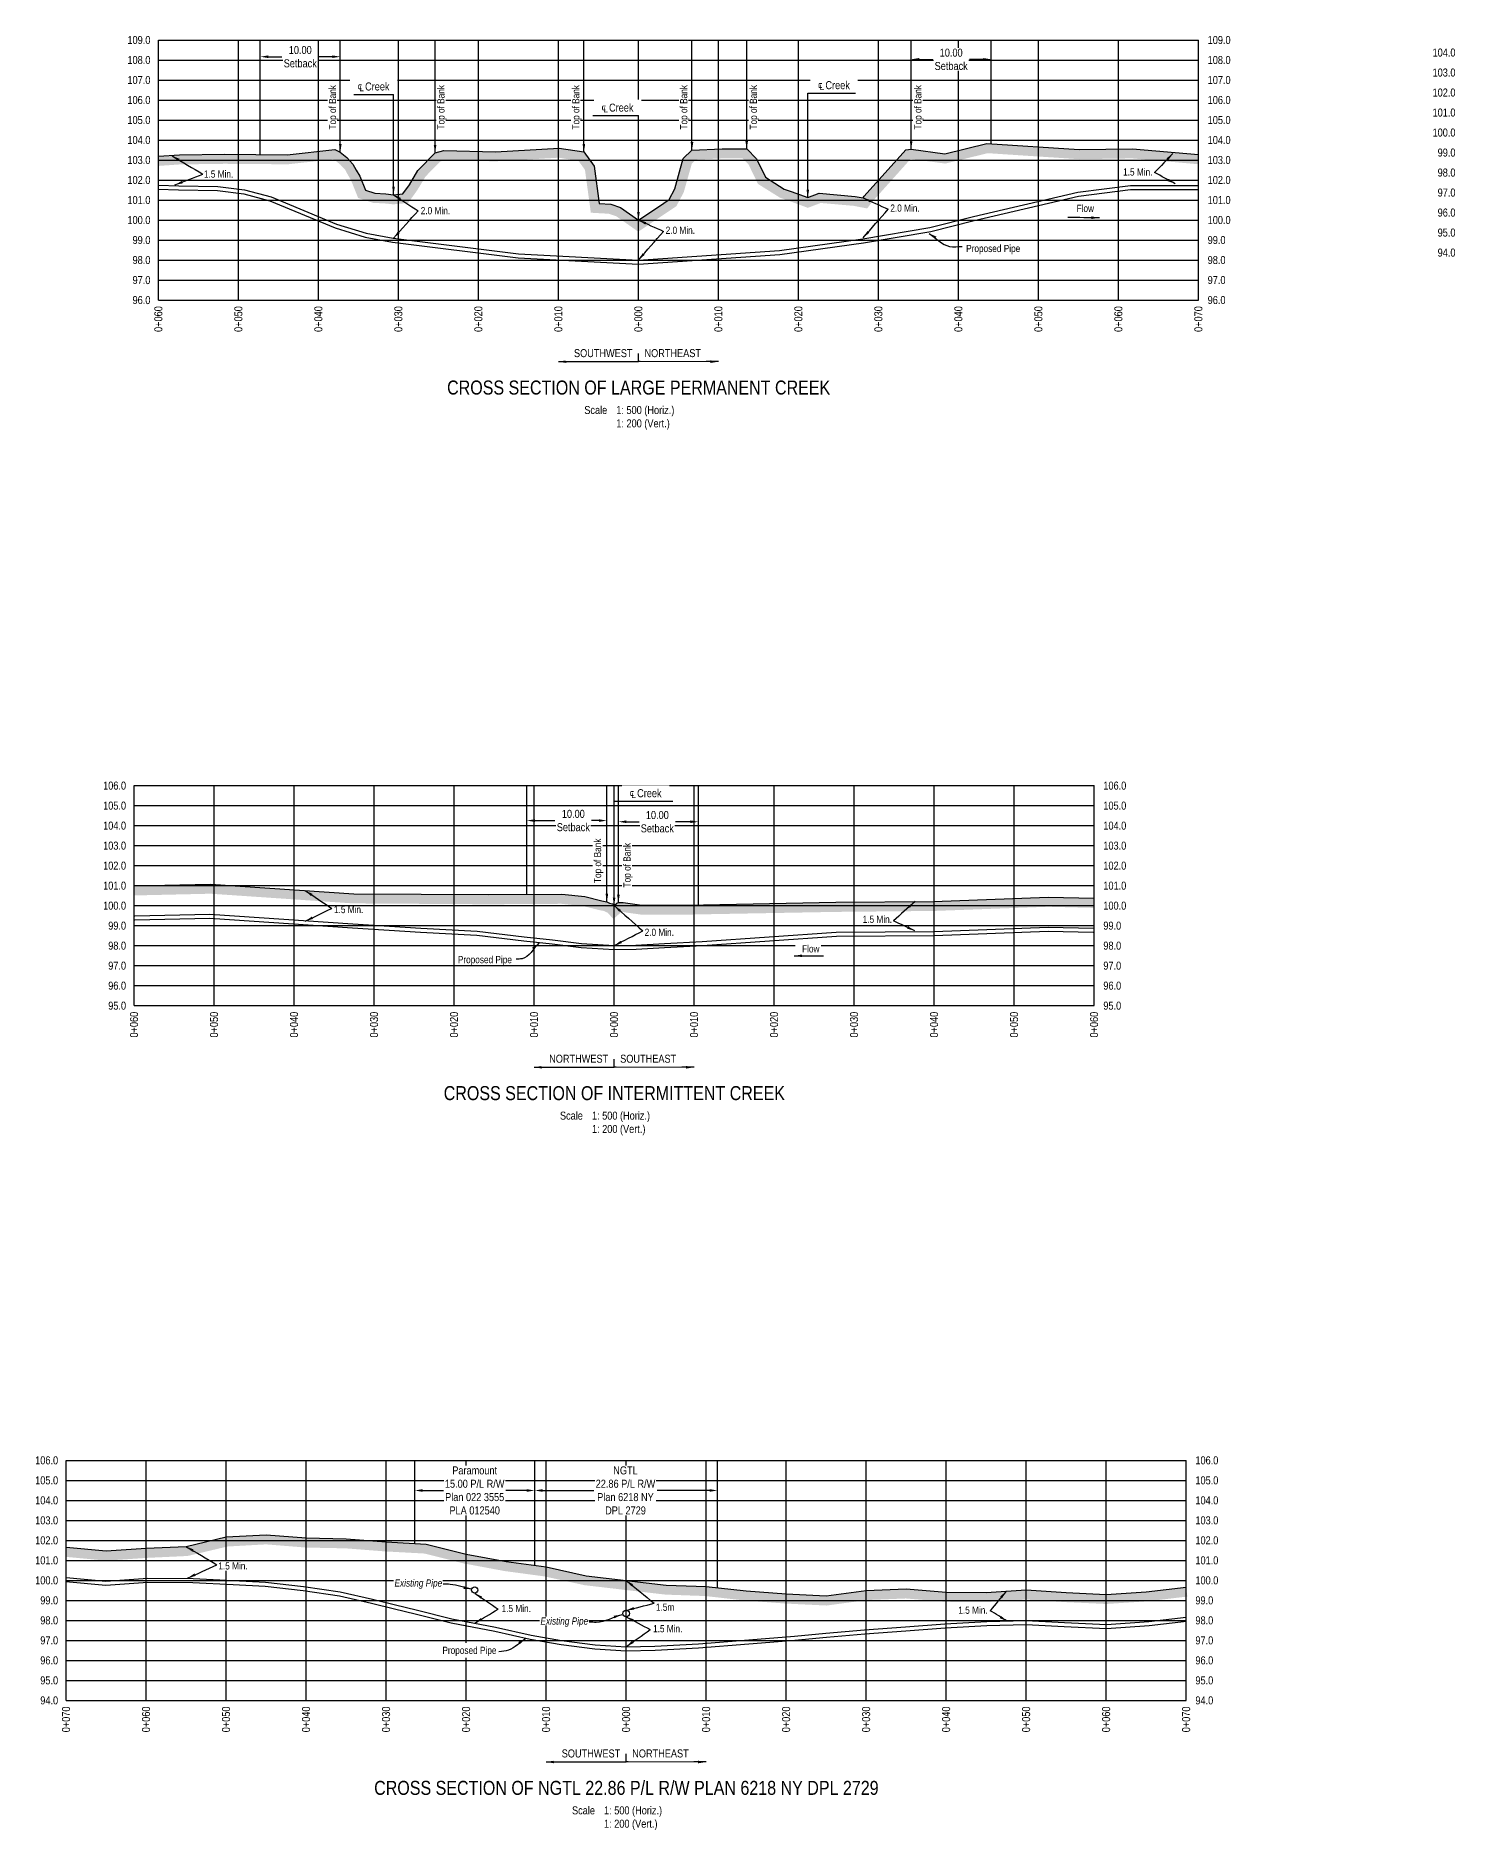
# Model space of a CAD drawing. Extents: x 507565 to 531726, y 6009554 to 6022365.
# Drawn here: x 516901 to 518675, y 6011298 to 6013540 of the extents above; entities that cross this region are included whole.
import ezdxf
from ezdxf.enums import TextEntityAlignment as Align

# ---------------------------------------------------------------- set-up
doc = ezdxf.new("R2010")
doc.units = 0
doc.header["$LTSCALE"] = 5
doc.header["$PDMODE"] = 34
doc.header["$PDSIZE"] = 0.03
doc.linetypes.add('foc-TOPO', pattern=[1, 0.2, -0.8])
doc.linetypes.add('UG_PIPE', pattern=[1.875, 1.25, -0.625])
doc.layers.get('Defpoints').update_dxf_attribs({"color": 9})
for name, color, linetype in [('AS-PIPE-UG', 44, 'UG_PIPE'), ('AS-PIPE-UG-T', 44, 'Continuous'), ('CG-NOTES', 7, 'Continuous'), ('DETAIL-T', 7, 'Continuous'), ('L-BD', 7, 'Continuous'), ('L-DETAIL-T', 3, 'Continuous'), ('P-CROSSINGS-GRID', 8, 'Continuous'), ('P-CROSSINGS-GROUND', 48, 'foc-TOPO'), ('P-CROSSINGS-LINE', 3, 'Continuous'), ('P-PROPOSED', 10, 'Continuous'), ('S-T7', 7, 'Continuous')]:
    doc.layers.add(name, color=color, linetype=linetype)
doc.styles.add('140', font='ARIALN.TTF', dxfattribs={"height": 15})
doc.styles.add('80', font='ARIALN.TTF', dxfattribs={"height": 10})
doc.styles.add('80CG', font='ARIALN.TTF', dxfattribs={"height": 10})
doc.styles.add('80L', font='ARIALN.TTF', dxfattribs={"height": 10})
doc.dimstyles.new('Compass 5 000', dxfattribs={"dimscale": 5, "dimtxt": 9, "dimasz": 2, "dimexe": 0.2, "dimexo": 0.0625, "dimgap": 0.5, "dimtad": 0, "dimtih": 1, "dimtoh": 1, "dimzin": 0, "dimdsep": 46, "dimtxsty": '80CG', "dimcen": 0.1, "dimse1": 1, "dimse2": 1, "dimclrd": 256, "dimclrt": 256, "dimaunit": 1, "dimadec": 4, "dimazin": 0, "dimtfac": 0.06, "dimtofl": 0, "dimtmove": 0, "dimatfit": 1, "dimfxl": 0.2, "dimtolj": 1, "dimtzin": 0, "dimlwd": -1, "dimarcsym": 0})

# ---------------------------------------------------------------- blocks, each defined once
blk = doc.blocks.new('*D367')
at = {"transparency": 16777216}
for p, q in [((518005.3, 6013511.1), (518022.3, 6013511.1)), ((518085.3, 6013511.1), (518068.2, 6013511.1))]:
    blk.add_line(p, q, dxfattribs=at)
for points in [[(518005.3, 6013512.8), (518005.3, 6013509.4), (517995.3, 6013511.1)], [(518085.3, 6013512.8), (518085.3, 6013509.4), (518095.3, 6013511.1)]]:
    blk.add_solid(points, dxfattribs=at)
at = {"layer": 'Defpoints', "color": 0, "transparency": 16777216}
for p in [(517995.3, 6013523.2), (518095.3, 6013523.2), (517995.3, 6013511.1)]:
    blk.add_point(p, dxfattribs=at)
at = {"transparency": 16777216, "insert": (518045.3, 6013511.1), "char_height": 10, "attachment_point": 5, "style": '80CG', "bg_fill": 3, "box_fill_scale": 1.1, "bg_fill_color": 256, "bg_fill_true_color": 13158600, "bg_fill_transparency": 0}
blk.add_mtext('\\A1;10.00\\PSetback', dxfattribs=at)
blk = doc.blocks.new('*D368')
at = {"transparency": 16777216}
for p, q in [((517191.7, 6013514.4), (517208.8, 6013514.4)), ((517271.7, 6013514.4), (517254.7, 6013514.4))]:
    blk.add_line(p, q, dxfattribs=at)
for points in [[(517191.7, 6013516.1), (517191.7, 6013512.8), (517181.7, 6013514.4)], [(517271.7, 6013516.1), (517271.7, 6013512.8), (517281.7, 6013514.4)]]:
    blk.add_solid(points, dxfattribs=at)
at = {"layer": 'Defpoints', "color": 0, "transparency": 16777216}
for p in [(517181.7, 6013534.4), (517281.7, 6013534.4), (517181.7, 6013514.4)]:
    blk.add_point(p, dxfattribs=at)
at = {"transparency": 16777216, "insert": (517231.7, 6013514.4), "char_height": 10, "attachment_point": 5, "style": '80CG', "bg_fill": 3, "box_fill_scale": 1.1, "bg_fill_color": 256, "bg_fill_true_color": 13158600, "bg_fill_transparency": 0}
blk.add_mtext('\\A1;10.00\\PSetback', dxfattribs=at)
blk = doc.blocks.new('*D363')
at = {"transparency": 16777216}
for p, q in [((517534.7, 6011722.6), (517598.7, 6011722.6)), ((517743.3, 6011722.6), (517677.7, 6011722.6))]:
    blk.add_line(p, q, dxfattribs=at)
for points in [[(517534.7, 6011724.2), (517534.7, 6011720.9), (517524.7, 6011722.6)], [(517743.3, 6011724.2), (517743.3, 6011720.9), (517753.3, 6011722.6)]]:
    blk.add_solid(points, dxfattribs=at)
at = {"layer": 'Defpoints', "color": 0, "transparency": 16777216}
for p in [(517753.3, 6011722.6), (517524.7, 6011702.6), (517753.3, 6011702.6)]:
    blk.add_point(p, dxfattribs=at)
at = {"transparency": 16777216, "insert": (517638.2, 6011722.6), "char_height": 10, "attachment_point": 5, "style": '80CG', "bg_fill": 3, "box_fill_scale": 1.1, "bg_fill_color": 256, "bg_fill_true_color": 13158600, "bg_fill_transparency": 0}
blk.add_mtext('\\A1;NGTL\\P22.86 P/L R/W\\PPlan 6218 NY\\PDPL 2729', dxfattribs=at)
blk = doc.blocks.new('*D364')
at = {"transparency": 16777216}
for p, q in [((517384.7, 6011722.6), (517410.6, 6011722.6)), ((517514.7, 6011722.6), (517488.8, 6011722.6))]:
    blk.add_line(p, q, dxfattribs=at)
for points in [[(517384.7, 6011724.2), (517384.7, 6011720.9), (517374.7, 6011722.6)], [(517514.7, 6011724.2), (517514.7, 6011720.9), (517524.7, 6011722.6)]]:
    blk.add_solid(points, dxfattribs=at)
at = {"layer": 'Defpoints', "color": 0, "transparency": 16777216}
for p in [(517374.7, 6011724.3), (517524.7, 6011724.3), (517524.7, 6011722.6)]:
    blk.add_point(p, dxfattribs=at)
at = {"transparency": 16777216, "insert": (517449.7, 6011722.6), "char_height": 10, "attachment_point": 5, "style": '80CG', "bg_fill": 3, "box_fill_scale": 1.1, "bg_fill_color": 256, "bg_fill_true_color": 13158600, "bg_fill_transparency": 0}
blk.add_mtext('\\A1;Paramount\\P15.00 P/L R/W\\PPlan 022 3555\\PPLA 012540', dxfattribs=at)
blk = doc.blocks.new('*D356')
at = {"transparency": 16777216}
for p, q in [((517639.3, 6012558.3), (517655.1, 6012558.3)), ((517719.3, 6012558.3), (517700.9, 6012558.3))]:
    blk.add_line(p, q, dxfattribs=at)
for points in [[(517639.3, 6012560), (517639.3, 6012556.7), (517629.3, 6012558.3)], [(517719.3, 6012560), (517719.3, 6012556.7), (517729.3, 6012558.3)]]:
    blk.add_solid(points, dxfattribs=at)
at = {"layer": 'Defpoints', "color": 0, "transparency": 16777216}
for p in [(517629.3, 6012601), (517729.3, 6012601), (517629.3, 6012558.3)]:
    blk.add_point(p, dxfattribs=at)
at = {"transparency": 16777216, "insert": (517678, 6012558.3), "char_height": 10, "attachment_point": 5, "style": '80CG', "bg_fill": 3, "box_fill_scale": 1.1, "bg_fill_color": 256, "bg_fill_true_color": 13158600, "bg_fill_transparency": 0}
blk.add_mtext('\\A1;10.00\\PSetback', dxfattribs=at)
blk = doc.blocks.new('*D357')
at = {"transparency": 16777216}
for p, q in [((517524.9, 6012559.8), (517550.1, 6012559.8)), ((517604.9, 6012559.8), (517595.9, 6012559.8))]:
    blk.add_line(p, q, dxfattribs=at)
for points in [[(517524.9, 6012561.4), (517524.9, 6012558.1), (517514.9, 6012559.8)], [(517604.9, 6012561.4), (517604.9, 6012558.1), (517614.9, 6012559.8)]]:
    blk.add_solid(points, dxfattribs=at)
at = {"layer": 'Defpoints', "color": 0, "transparency": 16777216}
for p in [(517514.9, 6012597.6), (517614.9, 6012597.6), (517514.9, 6012559.8)]:
    blk.add_point(p, dxfattribs=at)
at = {"transparency": 16777216, "insert": (517573, 6012559.8), "char_height": 10, "attachment_point": 5, "style": '80CG', "bg_fill": 3, "box_fill_scale": 1.1, "bg_fill_color": 256, "bg_fill_true_color": 13158600, "bg_fill_transparency": 0}
blk.add_mtext('\\A1;10.00\\PSetback', dxfattribs=at)

msp = doc.modelspace()

# ---------------------------------------------------------------- hatches: boundary and pattern name
at = {"layer": 'P-CROSSINGS-GROUND'}
h = msp.add_hatch(dxfattribs=at)
h.set_pattern_fill('EARTH', color=256, scale=2.5, angle=45)
h.set_pattern_definition([(45, (1707.952, -6846.104), (2e-15, 22.450640303), [15.875, -15.875]), (45, (1703.742, -6841.895), (2e-15, 22.450640303), [15.875, -15.875]), (45, (1699.533, -6837.685), (2e-15, 22.450640303), [15.875, -15.875]), (135, (1699.533, -6834.879), (-22.450640303, 2e-15), [15.875, -15.875]), (135, (1703.742, -6830.67), (-22.450640303, 2e-15), [15.875, -15.875]), (135, (1707.952, -6826.46), (-22.450640303, 2e-15), [15.875, -15.875])])
h.paths.add_polyline_path([(517586.206, 6013395.405), (517555.185, 6013400.255), (517475.563, 6013395.705), (517411.128, 6013397.23), (517400.217, 6013394.13), (517378.719, 6013372.08), (517368.102, 6013354.505), (517359.905, 6013343.03), (517348.239, 6013341.98), (517338.752, 6013342.98), (517324.924, 6013343.705), (517313.112, 6013347.53), (517306.095, 6013365.055), (517301.763, 6013372.53), (517297.586, 6013380.28), (517289.996, 6013388.305), (517281.74, 6013395.205), (517274.831, 6013398.48), (517215.476, 6013391.98), (517137.105, 6013392.58), (517080.658, 6013391.805), (517054.374, 6013389.976), (517054.374, 6013377.947), (517081.157, 6013379.81), (517137.142, 6013380.579), (517216.085, 6013379.975), (517272.761, 6013386.181), (517275.219, 6013385.016), (517281.761, 6013379.548), (517287.776, 6013373.188), (517291.288, 6013366.673), (517295.277, 6013359.789), (517304.063, 6013337.847), (517322.724, 6013331.804), (517337.808, 6013331.013), (517348.147, 6013329.923), (517366.467, 6013331.572), (517378.135, 6013347.905), (517388.276, 6013364.692), (517406.575, 6013383.461), (517412.66, 6013385.19), (517475.764, 6013383.697), (517554.594, 6013388.201), (517579.417, 6013384.32), (517587.544, 6013373.098), (517594.911, 6013319.47), (517617.406, 6013318.168), (517626.558, 6013315.082), (517654.241, 6013295.765), (517692.646, 6013321.533), (517701.861, 6013327.688), (517710.991, 6013344.967), (517721.119, 6013380.729), (517726.407, 6013385.89), (517759.499, 6013387.329), (517784.662, 6013387.267), (517792.102, 6013379.655), (517803.825, 6013355.391), (517831.408, 6013338.147), (517841.2, 6013334.8), (517866.177, 6013325.53), (517882.181, 6013331.659), (517923.604, 6013328.031), (517940.349, 6013324.739), (517946, 6013332.394), (517994.658, 6013386.679), (518037.866, 6013380.885), (518090.998, 6013393.86), (518205.059, 6013386.374), (518271.65, 6013387.347), (518354.374, 6013380.029), (518354.374, 6013392.075), (518272.093, 6013399.355), (518205.365, 6013398.38), (518089.943, 6013405.955), (518037.218, 6013393.08), (517995.264, 6013398.705), (517988.673, 6013397.98), (517936.684, 6013339.98), (517935.208, 6013337.98), (517925.29, 6013339.93), (517880.473, 6013343.855), (517866.11, 6013338.355), (517845.229, 6013346.105), (517836.597, 6013349.055), (517813.124, 6013363.73), (517802.844, 6013385.005), (517801.918, 6013386.78), (517789.725, 6013399.255), (517759.253, 6013399.33), (517721.307, 6013397.68), (517710.445, 6013387.08), (517699.79, 6013349.455), (517692.67, 6013335.98), (517685.971, 6013331.505), (517654.374, 6013310.305), (517632.018, 6013325.905), (517619.711, 6013330.055), (517605.456, 6013330.88), (517599.024, 6013377.705)])
h = msp.add_hatch(dxfattribs=at)
h.set_pattern_fill('EARTH', color=256, scale=2.499295, angle=45)
h.set_pattern_definition([(45, (-4300.131, -762.022), (2e-15, 22.444312814), [15.87052579, -15.87052579]), (45, (-4304.34, -757.813), (2e-15, 22.444312814), [15.87052579, -15.87052579]), (45, (-4308.548, -753.605), (2e-15, 22.444312814), [15.87052579, -15.87052579]), (135, (-4308.548, -750.8), (-22.444312814, 2e-15), [15.87052579, -15.87052579]), (135, (-4304.34, -746.591), (-22.444312814, 2e-15), [15.87052579, -15.87052579]), (135, (-4300.131, -742.383), (-22.444312814, 2e-15), [15.87052579, -15.87052579])])
h.paths.add_polyline_path([(517023.97, 6012478.199), (517023.97, 6012466.196), (517119.432, 6012468.385), (517298.18, 6012456.247), (517466.828, 6012455.194), (517557.948, 6012455.765), (517585.182, 6012452.993), (517606.031, 6012447.78), (517611.075, 6012446.871), (517613.948, 6012445.414), (517615.528, 6012444.952), (517623.136, 6012436.796), (517632.934, 6012445.395), (517634.817, 6012445.481), (517658.01, 6012442.218), (517715.166, 6012442.269), (517901.272, 6012445.67), (518023.397, 6012446.846), (518166.475, 6012452.113), (518223.97, 6012450.622), (518223.97, 6012462.626), (518166.41, 6012464.119), (518023.119, 6012458.844), (517901.105, 6012457.669), (517715.051, 6012454.269), (517658.845, 6012454.219), (517635.386, 6012457.519), (517629.335, 6012457.244), (517627.36, 6012456.469), (517623.97, 6012453.494), (517622.058, 6012455.544), (517618.385, 6012456.619), (517614.935, 6012458.369), (517608.553, 6012459.519), (517587.256, 6012464.844), (517558.52, 6012467.769), (517466.828, 6012467.194), (517298.625, 6012468.244), (517119.701, 6012480.394)])
h = msp.add_hatch(dxfattribs=at)
h.set_pattern_fill('EARTH', color=256, scale=2.499295, angle=45)
h.set_pattern_definition([(45, (-2329.923, -1793.693), (2e-15, 22.444312814), [15.87052579, -15.87052579]), (45, (-2334.131, -1789.485), (2e-15, 22.444312814), [15.87052579, -15.87052579]), (45, (-2338.34, -1785.276), (2e-15, 22.444312814), [15.87052579, -15.87052579]), (135, (-2338.34, -1782.471), (-22.444312814, 2e-15), [15.87052579, -15.87052579]), (135, (-2334.131, -1778.263), (-22.444312814, 2e-15), [15.87052579, -15.87052579]), (135, (-2329.923, -1774.054), (-22.444312814, 2e-15), [15.87052579, -15.87052579])])
h.paths.add_polyline_path([(517689.032, 6011604.424), (517639.032, 6011610.25), (517589.032, 6011616.062), (517539.032, 6011627.023), (517489.032, 6011633.73), (517439.032, 6011643.039), (517389.032, 6011655.666), (517339.032, 6011658.377), (517289.032, 6011662.24), (517239.032, 6011663.256), (517189.032, 6011667.264), (517139.032, 6011664.479), (517089.032, 6011652.638), (517039.032, 6011650.303), (516989.032, 6011646.971), (516939.032, 6011651.621), (516937.92, 6011639.673), (516988.874, 6011634.934), (517039.71, 6011638.322), (517090.709, 6011640.703), (517140.761, 6011652.557), (517188.885, 6011655.237), (517238.43, 6011651.266), (517288.447, 6011650.249), (517338.245, 6011646.402), (517387.221, 6011643.747), (517436.462, 6011631.311), (517487.134, 6011621.877), (517536.946, 6011615.195), (517587.049, 6011604.212), (517637.646, 6011598.33), (517688.118, 6011592.449), (517738.14, 6011590.632), (517787.911, 6011585.022), (517838.296, 6011581.25), (517889.554, 6011578.791), (517940.084, 6011585.638), (517988.775, 6011587.627), (518038.476, 6011583.463), (518089.366, 6011583.009), (518139.035, 6011586.226), (518188.373, 6011583.062), (518239.149, 6011580.736), (518290.126, 6011584.073), (518340.436, 6011590.002), (518339.032, 6011601.92), (518289.032, 6011596.027), (518239.032, 6011592.754), (518189.032, 6011595.044), (518139.032, 6011598.251), (518089.032, 6011595.012), (518039.032, 6011595.458), (517989.032, 6011599.647), (517939.032, 6011597.605), (517889.032, 6011590.829), (517839.032, 6011593.229), (517789.032, 6011596.972), (517739.032, 6011602.608)])

# ---------------------------------------------------------------- linework, layer by layer
for p, q in [((517181.74, 6013392.238), (517181.74, 6013535.305)), ((517281.74, 6013429.919), (517281.74, 6013535.305)), ((517400.217, 6013394.13), (517400.217, 6013535.305)), ((517586.206, 6013430.119), (517586.206, 6013535.305)), ((517721.307, 6013397.68), (517721.307, 6013535.305)), ((517789.725, 6013433.969), (517789.725, 6013535.305)), ((517995.264, 6013398.705), (517995.264, 6013535.305)), ((518095.264, 6013405.606), (518095.264, 6013535.305)), ((517514.935, 6012467.496), (517514.935, 6012603.494)), ((517614.935, 6012458.369), (517614.935, 6012603.494)), ((517729.335, 6012454.53), (517729.335, 6012603.494)), ((517374.732, 6011656.442), (517374.732, 6011760.25)), ((517524.732, 6011628.941), (517524.732, 6011760.25)), ((517753.332, 6011600.996), (517753.332, 6011760.25))]:
    msp.add_line(p, q)
at = {"color": 3}
msp.add_lwpolyline([(517023.97, 6012478.199), (517119.701, 6012480.394), (517298.625, 6012468.244), (517466.828, 6012467.194), (517558.52, 6012467.769), (517587.256, 6012464.844), (517608.553, 6012459.519), (517614.935, 6012458.369), (517618.385, 6012456.619), (517622.058, 6012455.544), (517623.97, 6012453.494), (517627.36, 6012456.469), (517629.335, 6012457.244), (517635.386, 6012457.519), (517658.845, 6012454.219), (517715.051, 6012454.269), (517901.105, 6012457.669), (518023.119, 6012458.844), (518166.41, 6012464.119), (518223.97, 6012462.626)], dxfattribs=at)
at = {"layer": 'AS-PIPE-UG', "linetype": 'Continuous'}
for centre in [(517449.732, 6011598.165, 7918.79), (517639.032, 6011568.751)]:
    msp.add_circle(centre, 3.999, dxfattribs=at)
at = {"layer": 'CG-NOTES'}
for p, q in [((517654.374, 6013133.31), (517654.374, 6013143.31)), ((517623.97, 6012251.5), (517623.97, 6012261.5)), ((517639.032, 6011383.256), (517639.032, 6011393.256))]:
    msp.add_line(p, q, dxfattribs=at)
at = {"layer": 'P-CROSSINGS-GRID', "color": 8}
for p, q in [((517054.374, 6013210.305), (517054.374, 6013535.305)), ((517054.374, 6013535.305), (518354.374, 6013535.305)), ((517154.374, 6013210.305), (517154.374, 6013535.305)), ((517254.374, 6013210.305), (517254.374, 6013535.305)), ((517354.374, 6013210.305), (517354.374, 6013535.305)), ((517454.374, 6013210.305), (517454.374, 6013535.305)), ((517554.374, 6013210.305), (517554.374, 6013535.305)), ((517754.374, 6013210.305), (517754.374, 6013535.305)), ((517854.374, 6013210.305), (517854.374, 6013535.305)), ((517954.374, 6013210.305), (517954.374, 6013535.305)), ((518054.374, 6013210.305), (518054.374, 6013535.305)), ((518154.374, 6013210.305), (518154.374, 6013535.305)), ((518254.374, 6013210.305), (518254.374, 6013535.305)), ((518354.374, 6013210.305), (518354.374, 6013535.305)), ((517054.374, 6013510.305), (518354.374, 6013510.305)), ((517054.374, 6013485.305), (518354.374, 6013485.305)), ((517054.374, 6013460.305), (518354.374, 6013460.305)), ((517054.374, 6013435.305), (518354.374, 6013435.305)), ((517054.374, 6013410.305), (518354.374, 6013410.305)), ((517054.374, 6013385.305), (518354.374, 6013385.305)), ((517054.374, 6013360.305), (518354.374, 6013360.305)), ((517054.374, 6013335.305), (518354.374, 6013335.305)), ((517054.374, 6013285.305), (518354.374, 6013285.305)), ((517054.374, 6013260.305), (518354.374, 6013260.305)), ((517054.374, 6013235.305), (518354.374, 6013235.305)), ((517054.374, 6013210.305), (518354.374, 6013210.305)), ((517023.97, 6012603.494), (518223.97, 6012603.494)), ((517023.97, 6012328.494), (517023.97, 6012603.494)), ((517123.97, 6012328.494), (517123.97, 6012603.494)), ((517223.97, 6012328.494), (517223.97, 6012603.494)), ((517323.97, 6012328.494), (517323.97, 6012603.494)), ((517423.97, 6012328.494), (517423.97, 6012603.494)), ((517523.97, 6012328.494), (517523.97, 6012603.494)), ((517723.97, 6012328.494), (517723.97, 6012603.494)), ((517823.97, 6012328.494), (517823.97, 6012603.494)), ((517923.97, 6012328.494), (517923.97, 6012603.494)), ((518023.97, 6012328.494), (518023.97, 6012603.494)), ((518123.97, 6012328.494), (518123.97, 6012603.494)), ((518223.97, 6012328.494), (518223.97, 6012603.494)), ((517023.97, 6012578.494), (518223.97, 6012578.494)), ((517023.97, 6012553.494), (518223.97, 6012553.494)), ((517023.97, 6012528.494), (518223.97, 6012528.494)), ((517023.97, 6012503.494), (518223.97, 6012503.494)), ((517023.97, 6012478.494), (518223.97, 6012478.494)), ((517023.97, 6012428.494), (518223.97, 6012428.494)), ((517023.97, 6012403.494), (518223.97, 6012403.494)), ((517023.97, 6012378.494), (518223.97, 6012378.494)), ((517023.97, 6012353.494), (518223.97, 6012353.494)), ((517023.97, 6012328.494), (518223.97, 6012328.494)), ((516939.032, 6011760.25), (518339.032, 6011760.25)), ((516939.032, 6011460.25), (516939.032, 6011760.25)), ((517039.032, 6011460.25), (517039.032, 6011760.25)), ((517139.032, 6011460.25), (517139.032, 6011760.25)), ((517239.032, 6011460.25), (517239.032, 6011760.25)), ((517339.032, 6011460.25), (517339.032, 6011760.25)), ((517439.032, 6011460.25), (517439.032, 6011760.25)), ((517539.032, 6011460.25), (517539.032, 6011760.25)), ((517639.032, 6011460.25), (517639.032, 6011760.25)), ((517739.032, 6011460.25), (517739.032, 6011760.25)), ((517839.032, 6011460.25), (517839.032, 6011760.25)), ((517939.032, 6011460.25), (517939.032, 6011760.25)), ((518039.032, 6011460.25), (518039.032, 6011760.25)), ((518139.032, 6011460.25), (518139.032, 6011760.25)), ((518239.032, 6011460.25), (518239.032, 6011760.25)), ((518339.032, 6011460.25), (518339.032, 6011760.25)), ((516939.032, 6011735.25), (518339.032, 6011735.25)), ((516939.032, 6011710.25), (518339.032, 6011710.25)), ((516939.032, 6011685.25), (518339.032, 6011685.25)), ((516939.032, 6011660.25), (518339.032, 6011660.25)), ((516939.032, 6011635.25), (518339.032, 6011635.25)), ((516939.032, 6011610.25), (518339.032, 6011610.25)), ((516939.032, 6011585.25), (518339.032, 6011585.25)), ((516939.032, 6011560.25), (518339.032, 6011560.25)), ((516939.032, 6011535.25), (518339.032, 6011535.25)), ((516939.032, 6011510.25), (518339.032, 6011510.25)), ((516939.032, 6011485.25), (518339.032, 6011485.25)), ((516939.032, 6011460.25), (518339.032, 6011460.25))]:
    msp.add_line(p, q, dxfattribs=at)
at = {"layer": 'P-CROSSINGS-GRID'}
for p, q in [((517654.374, 6013210.305), (517654.374, 6013535.305)), ((517054.374, 6013310.305), (518354.374, 6013310.305)), ((517623.97, 6012328.494), (517623.97, 6012603.494)), ((517023.97, 6012453.494), (518223.97, 6012453.494))]:
    msp.add_line(p, q, dxfattribs=at)
at = {"layer": 'P-CROSSINGS-LINE', "color": 3, "flags": 128}
msp.add_lwpolyline([(517054.374, 6013389.976), (517080.658, 6013391.805), (517137.105, 6013392.58), (517215.476, 6013391.98), (517274.831, 6013398.48), (517281.74, 6013395.205), (517289.996, 6013388.305), (517297.586, 6013380.28), (517301.763, 6013372.53), (517306.095, 6013365.055), (517313.112, 6013347.53), (517324.924, 6013343.705), (517338.752, 6013342.98), (517348.239, 6013341.98), (517359.905, 6013343.03), (517368.102, 6013354.505), (517378.719, 6013372.08), (517400.217, 6013394.13), (517411.128, 6013397.23), (517475.563, 6013395.705), (517555.185, 6013400.255), (517586.206, 6013395.405), (517599.024, 6013377.705), (517605.456, 6013330.88), (517619.711, 6013330.055), (517632.018, 6013325.905), (517654.374, 6013310.305), (517685.971, 6013331.505), (517692.67, 6013335.98), (517699.79, 6013349.455), (517710.445, 6013387.08), (517721.307, 6013397.68), (517759.253, 6013399.33), (517789.725, 6013399.255), (517801.918, 6013386.78), (517802.844, 6013385.005), (517813.124, 6013363.73), (517836.597, 6013349.055), (517845.229, 6013346.105), (517866.11, 6013338.355), (517880.473, 6013343.855), (517925.29, 6013339.93), (517935.208, 6013337.98), (517936.684, 6013339.98), (517988.673, 6013397.98), (517995.264, 6013398.705), (518037.218, 6013393.08), (518089.943, 6013405.955), (518205.365, 6013398.38), (518272.093, 6013399.355), (518354.374, 6013392.075)], dxfattribs=at)
at = {"layer": 'P-PROPOSED', "flags": 128}
for points in [[(517054.185, 6013348.985), (517079.705, 6013348.017), (517128.218, 6013347.247), (517161.021, 6013343.09), (517193.78, 6013334.385), (517275.284, 6013300.46), (517312.772, 6013289.005), (517347.02, 6013282.679), (517503.924, 6013263.095), (517654.412, 6013255.299), (517831.088, 6013267.171), (517935.826, 6013281.77), (518019.734, 6013296.146), (518074.188, 6013309.704), (518204.369, 6013340.083), (518269.619, 6013348.492), (518354.379, 6013348.569)], [(517054.374, 6013353.979), (517079.839, 6013353.013), (517128.573, 6013352.24), (517161.981, 6013348.006), (517195.389, 6013339.128), (517276.979, 6013305.168), (517313.96, 6013293.868), (517347.784, 6013287.619), (517504.363, 6013268.076), (517654.374, 6013260.305), (517830.575, 6013272.145), (517935.059, 6013286.709), (518018.707, 6013301.04), (518073.017, 6013314.562), (518203.48, 6013345.007), (518269.296, 6013353.489), (518354.374, 6013353.567)]]:
    msp.add_lwpolyline(points, dxfattribs=at)
at = {"layer": 'P-PROPOSED'}
for points in [[(517024.83, 6012440.709), (517118.859, 6012442.865), (517297.236, 6012430.752), (517382.295, 6012425.479), (517452.895, 6012421.615), (517511.551, 6012414.399), (517547.055, 6012410.689), (517583.22, 6012406.083), (517623.97, 6012403.494), (517651.263, 6012404.264), (517686.762, 6012406.245), (517734.256, 6012408.565), (517901.628, 6012420.172), (518023.989, 6012421.351), (518166.614, 6012426.601), (518222.997, 6012425.138)], [(517024.944, 6012435.71), (517118.747, 6012437.861), (517296.912, 6012425.763), (517382.003, 6012420.488), (517452.453, 6012416.631), (517510.986, 6012409.43), (517546.48, 6012405.722), (517582.745, 6012401.103), (517623.882, 6012398.49), (517651.473, 6012399.268), (517687.023, 6012401.252), (517734.551, 6012403.573), (517901.825, 6012415.174), (518024.105, 6012416.352), (518166.641, 6012421.599), (518222.868, 6012420.14)]]:
    msp.add_lwpolyline(points, dxfattribs=at)

# ---------------------------------------------------------------- texts
at = {"style": '80'}
for s, height, p in [('0+060', 10, (517054.287, 6013202.637)), ('0+060', 0.1, (517054.287, 6013202.637)), ('0+050', 10, (517154.287, 6013202.637)), ('0+050', 0.1, (517154.287, 6013202.637)), ('0+040', 10, (517254.287, 6013202.637)), ('0+040', 0.1, (517254.287, 6013202.637)), ('0+030', 10, (517354.287, 6013202.637)), ('0+030', 0.1, (517354.287, 6013202.637)), ('0+020', 10, (517454.287, 6013202.637)), ('0+020', 0.1, (517454.287, 6013202.637)), ('0+010', 10, (517554.287, 6013202.637)), ('0+010', 0.1, (517554.287, 6013202.637)), ('0+000', 10, (517654.287, 6013202.637)), ('0+000', 0.1, (517654.287, 6013202.637)), ('0+010', 10, (517754.287, 6013202.637)), ('0+010', 0.1, (517754.287, 6013202.637)), ('0+020', 10, (517854.287, 6013202.637)), ('0+020', 0.1, (517854.287, 6013202.637)), ('0+030', 10, (517954.287, 6013202.637)), ('0+030', 0.1, (517954.287, 6013202.637)), ('0+040', 10, (518054.287, 6013202.637)), ('0+040', 0.1, (518054.287, 6013202.637)), ('0+050', 10, (518154.287, 6013202.637)), ('0+050', 0.1, (518154.287, 6013202.637)), ('0+060', 10, (518254.287, 6013202.637)), ('0+060', 0.1, (518254.287, 6013202.637)), ('0+070', 10, (518354.287, 6013202.637)), ('0+070', 0.1, (518354.287, 6013202.637)), ('0+060', 10, (517023.883, 6012320.826)), ('0+050', 10, (517123.883, 6012320.826)), ('0+040', 10, (517223.883, 6012320.826)), ('0+030', 10, (517323.883, 6012320.826)), ('0+020', 10, (517423.883, 6012320.826)), ('0+010', 10, (517523.883, 6012320.826)), ('0+000', 10, (517623.883, 6012320.826)), ('0+010', 10, (517723.883, 6012320.826)), ('0+020', 10, (517823.883, 6012320.826)), ('0+030', 10, (517923.883, 6012320.826)), ('0+040', 10, (518023.883, 6012320.826)), ('0+050', 10, (518123.883, 6012320.826)), ('0+060', 10, (518223.883, 6012320.826)), ('0+070', 10, (516938.945, 6011452.582)), ('0+060', 10, (517038.945, 6011452.582)), ('0+050', 10, (517138.945, 6011452.582)), ('0+040', 10, (517238.945, 6011452.582)), ('0+030', 10, (517338.945, 6011452.582)), ('0+020', 10, (517438.945, 6011452.582)), ('0+010', 10, (517538.945, 6011452.582)), ('0+000', 10, (517638.945, 6011452.582)), ('0+010', 10, (517738.945, 6011452.582)), ('0+020', 10, (517838.945, 6011452.582)), ('0+030', 10, (517938.945, 6011452.582)), ('0+040', 10, (518038.945, 6011452.582)), ('0+050', 10, (518138.945, 6011452.582)), ('0+060', 10, (518238.945, 6011452.582)), ('0+070', 10, (518338.945, 6011452.582)), ('0+070', 0.1, (516938.945, 6011427.582)), ('0+060', 0.1, (517038.945, 6011427.582)), ('0+050', 0.1, (517138.945, 6011427.582)), ('0+040', 0.1, (517238.945, 6011427.582)), ('0+030', 0.1, (517338.945, 6011427.582)), ('0+020', 0.1, (517438.945, 6011427.582)), ('0+010', 0.1, (517538.945, 6011427.582)), ('0+000', 0.1, (517638.945, 6011427.582)), ('0+010', 0.1, (517738.945, 6011427.582)), ('0+020', 0.1, (517838.945, 6011427.582)), ('0+030', 0.1, (517938.945, 6011427.582)), ('0+040', 0.1, (518038.945, 6011427.582)), ('0+050', 0.1, (518138.945, 6011427.582)), ('0+060', 0.1, (518238.945, 6011427.582)), ('0+070', 0.1, (518338.945, 6011427.582))]:
    msp.add_text(s, height=height, rotation=90, dxfattribs=at).set_placement(p, align=Align.MIDDLE_RIGHT)
at = {"attachment_point": 1, "style": '80L'}
for s, width, insert, char_height in [('1.5 Min.', 45.31074, (517111.324, 6013372.261), 9), ('1.5 Min.', 45.31074, (518260.172, 6013374.921), 9), ('2.0 Min.', 45.31074, (517382.289, 6013326.507), 9), ('2.0 Min.', 45.31074, (517969.258, 6013329.699), 9), ('2.0 Min.', 45.31074, (517688.424, 6013302.024), 9), ('1.5 Min.', 45.31074, (517273.863, 6012453.15), 9), ('2.0 Min.', 45.31074, (517662.132, 6012424.704), 9), ('1.5 Min.', 45.31074, (517934.675, 6012440.897), 9), ('1.5m', 22.35057, (517676.271, 6011581.186), 8.9975), ('1.5 Min.', 35.88741, (518054.235, 6011577.488), 8.9975)]:
    msp.add_mtext_dynamic_manual_height_columns(s, width=width, gutter_width=45, heights=[0], dxfattribs=dict(at, insert=insert, char_height=char_height))
at = {"layer": 'DETAIL-T', "char_height": 10, "attachment_point": 1, "style": '80L'}
for insert in [(517586.718, 6013077.851), (517556.314, 6012196.04), (517571.376, 6011327.796)]:
    msp.add_mtext_dynamic_manual_height_columns('Scale^I1: 500 (Horiz.)\\P^I1: 200 (Vert.)', width=217.1051, gutter_width=45, heights=[0], dxfattribs=dict(at, insert=insert))
at = {"layer": 'L-DETAIL-T', "char_height": 17.5, "attachment_point": 2, "rotation": 0, "style": '140'}
for s, insert, width in [('CROSS SECTION OF LARGE PERMANENT CREEK', (517654.655, 6013109.724), 606.34928), ('CROSS SECTION OF INTERMITTENT CREEK', (517624.251, 6012227.914), 567.17089), ('CROSS SECTION OF NGTL 22.86 P/L R/W PLAN 6218 NY DPL 2729', (517639.312, 6011359.67), 629.88851)]:
    msp.add_mtext(s, dxfattribs=dict(at, insert=insert, width=width))
at = {"layer": 'S-T7', "style": '80'}
for s, p in [('109.0', (517044.374, 6013535.305)), ('104.0', (518675.64, 6013519.641)), ('108.0', (517044.374, 6013510.305)), ('103.0', (518675.64, 6013494.641)), ('107.0', (517044.374, 6013485.305)), ('106.0', (517044.374, 6013460.305)), ('102.0', (518675.64, 6013469.641)), ('105.0', (517044.374, 6013435.305)), ('101.0', (518675.64, 6013444.641)), ('104.0', (517044.374, 6013410.305)), ('100.0', (518675.64, 6013419.641)), ('103.0', (517044.374, 6013385.305)), ('99.0', (518675.64, 6013394.641)), ('102.0', (517044.374, 6013360.305)), ('98.0', (518675.64, 6013369.641)), ('97.0', (518675.64, 6013344.641)), ('101.0', (517044.374, 6013335.305)), ('96.0', (518675.64, 6013319.641)), ('100.0', (517044.374, 6013310.305)), ('95.0', (518675.64, 6013294.641)), ('99.0', (517044.374, 6013285.305)), ('98.0', (517044.374, 6013260.305)), ('94.0', (518675.64, 6013269.641)), ('97.0', (517044.374, 6013235.305)), ('96.0', (517044.374, 6013210.305)), ('106.0', (517013.97, 6012603.494)), ('105.0', (517013.97, 6012578.494)), ('104.0', (517013.97, 6012553.494)), ('103.0', (517013.97, 6012528.494)), ('102.0', (517013.97, 6012503.494)), ('101.0', (517013.97, 6012478.494)), ('100.0', (517013.97, 6012453.494)), ('99.0', (517013.97, 6012428.494)), ('98.0', (517013.97, 6012403.494)), ('97.0', (517013.97, 6012378.494)), ('96.0', (517013.97, 6012353.494)), ('95.0', (517013.97, 6012328.494)), ('106.0', (516929.032, 6011760.25)), ('105.0', (516929.032, 6011735.25)), ('104.0', (516929.032, 6011710.25)), ('103.0', (516929.032, 6011685.25)), ('102.0', (516929.032, 6011660.25)), ('101.0', (516929.032, 6011635.25)), ('100.0', (516929.032, 6011610.25)), ('99.0', (516929.032, 6011585.25)), ('98.0', (516929.032, 6011560.25)), ('97.0', (516929.032, 6011535.25)), ('96.0', (516929.032, 6011510.25)), ('95.0', (516929.032, 6011485.25)), ('94.0', (516929.032, 6011460.25))]:
    msp.add_text(s, height=10, dxfattribs=at).set_placement(p, align=Align.MIDDLE_RIGHT)
for s, p in [('109.0', (518365.905, 6013535.305)), ('108.0', (518365.905, 6013510.305)), ('107.0', (518365.905, 6013485.305)), ('106.0', (518365.905, 6013460.305)), ('105.0', (518365.905, 6013435.305)), ('104.0', (518365.905, 6013410.305)), ('103.0', (518365.905, 6013385.305)), ('102.0', (518365.905, 6013360.305)), ('101.0', (518365.905, 6013335.305)), ('100.0', (518365.905, 6013310.305)), ('99.0', (518365.905, 6013285.305)), ('98.0', (518365.905, 6013260.305)), ('97.0', (518365.905, 6013235.305)), ('96.0', (518365.905, 6013210.305)), ('106.0', (518235.501, 6012603.494)), ('105.0', (518235.501, 6012578.494)), ('104.0', (518235.501, 6012553.494)), ('103.0', (518235.501, 6012528.494)), ('102.0', (518235.501, 6012503.494)), ('101.0', (518235.501, 6012478.494)), ('100.0', (518235.501, 6012453.494)), ('99.0', (518235.501, 6012428.494)), ('98.0', (518235.501, 6012403.494)), ('97.0', (518235.501, 6012378.494)), ('96.0', (518235.501, 6012353.494)), ('95.0', (518235.501, 6012328.494)), ('106.0', (518350.562, 6011760.25)), ('105.0', (518350.562, 6011735.25)), ('104.0', (518350.562, 6011710.25)), ('103.0', (518350.562, 6011685.25)), ('102.0', (518350.562, 6011660.25)), ('101.0', (518350.562, 6011635.25)), ('100.0', (518350.562, 6011610.25)), ('99.0', (518350.562, 6011585.25)), ('98.0', (518350.562, 6011560.25)), ('97.0', (518350.562, 6011535.25)), ('96.0', (518350.562, 6011510.25)), ('95.0', (518350.562, 6011485.25)), ('94.0', (518350.562, 6011460.25))]:
    msp.add_text(s, height=10, dxfattribs=at).set_placement(p, align=Align.MIDDLE_LEFT)

# ---------------------------------------------------------------- leaders
at = {"path_type": 1}
for points in [[(517400.217, 6013394.13), (517400.217, 6013488.803)], [(517721.307, 6013397.68), (517721.307, 6013492.353)], [(517789.725, 6013399.255), (517789.725, 6013433.969)], [(517281.74, 6013395.205), (517281.74, 6013429.919)], [(517071.488, 6013390.498), (517110.113, 6013367.558)], [(518322.474, 6013393.47), (518299.576, 6013369.769)], [(517075.046, 6013354.184), (517110.113, 6013367.558)], [(518325.132, 6013355.671), (518299.576, 6013369.769)], [(517348.239, 6013341.98), (517379.016, 6013321.993)], [(517348.239, 6013287.563), (517379.016, 6013321.993)], [(517935.208, 6013337.98), (517966.525, 6013323.792)], [(517935.208, 6013287.98), (517966.525, 6013323.792)], [(517654.374, 6013310.305), (517685.691, 6013296.117)], [(517654.374, 6013260.305), (517685.691, 6013296.117)], [(517614.935, 6012458.369), (517614.935, 6012542.216)], [(517237.634, 6012472.386), (517271.316, 6012450.06)], [(517237.823, 6012433.963), (517271.316, 6012450.06)], [(517623.97, 6012453.494), (517659.889, 6012421.821)], [(518000.123, 6012458.623), (517973.122, 6012434.456)], [(517999.899, 6012422.013), (517973.122, 6012434.456)], [(517623.97, 6012403.494), (517659.889, 6012421.821)], [(517088.845, 6011652.63), (517127.46, 6011629.696)], [(517091.069, 6011613.211), (517127.46, 6011629.696)], [(517449.732, 6011594.166), (517479.161, 6011574.379)], [(517639.032, 6011610.25), (517674.013, 6011581.645)], [(518114.034, 6011596.632), (518094.034, 6011572.359)], [(517449.732, 6011556.666), (517479.161, 6011574.379)], [(517639.032, 6011572.75), (517674.013, 6011581.645)], [(518115.355, 6011559.14), (518094.034, 6011572.359)], [(517639.032, 6011564.752), (517669.14, 6011548.746)], [(517639.032, 6011527.263), (517669.14, 6011548.746)]]:
    msp.add_leader(points, dimstyle='Compass 5 000', override={"dimgap": 0.5, "dimtad": 0}, dxfattribs=at)
at = {"layer": 'CG-NOTES', "path_type": 1}
for points in [[(517554.374, 6013133.31), (517654.374, 6013133.31)], [(517754.374, 6013133.31), (517654.374, 6013133.31)], [(517523.97, 6012251.5), (517623.97, 6012251.5)], [(517723.97, 6012251.5), (517623.97, 6012251.5)], [(517539.032, 6011383.256), (517639.032, 6011383.256)], [(517739.032, 6011383.256), (517639.032, 6011383.256)]]:
    msp.add_leader(points, dimstyle='Compass 5 000', override={"dimgap": 0.5, "dimtad": 0}, dxfattribs=at)

# ---------------------------------------------------------------- next in the draw order: texts
at = {"char_height": 9, "style": '80L', "bg_fill": 3, "bg_fill_color": 256, "bg_fill_transparency": 0}
for s, width, insert, attachment_point, rotation, box_fill_scale in [('Top of Bank', 55.65548, (517267.454, 6013423.414), 1, 90, 1.15), ('Top of Bank', 55.65548, (517402.979, 6013423.414), 1, 90, 1.15), ('Top of Bank', 55.65548, (517706.454, 6013423.414), 1, 90, 1.15), ('Top of Bank', 55.65548, (517793.501, 6013423.414), 1, 90, 1.15), ('Flow', 28.55952, (518223.844, 6013329.335), 3, 359.666704, 1.5), ('Top of Bank', 55.65548, (517598.8, 6012481.703), 1, 90, 1.2), ('Flow', 28.55952, (517880.727, 6012403.948), 3, 359.666704, 1.2)]:
    msp.add_mtext_dynamic_manual_height_columns(s, width=width, gutter_width=45, heights=[0], dxfattribs=dict(at, insert=insert, attachment_point=attachment_point, rotation=rotation, box_fill_scale=box_fill_scale))
at = {"char_height": 9, "attachment_point": 1, "style": '80L', "bg_fill": 3, "bg_fill_color": 256, "bg_fill_transparency": 0}
for width, insert, box_fill_scale in [(82.78026, (518063.999, 6013279.271), 1.5), (71.09723, (517428.651, 6012390.546), 1.2)]:
    msp.add_mtext_dynamic_manual_height_columns('Proposed Pipe', width=width, gutter_width=45, heights=[0], dxfattribs=dict(at, insert=insert, box_fill_scale=box_fill_scale))
at = {"color": 3, "char_height": 10, "width": 78.43132, "attachment_point": 3, "style": '80', "bg_fill": 2}
for s, insert in [('SOUTHWEST', (517647.006, 6013148.991)), ('NORTHWEST', (517616.602, 6012267.181)), ('SOUTHWEST', (517631.664, 6011398.937))]:
    msp.add_mtext(s, dxfattribs=dict(at, insert=insert))
at = {"layer": 'AS-PIPE-UG-T', "char_height": 8.99746, "attachment_point": 1, "style": '80L', "bg_fill": 3, "box_fill_scale": 1.1, "bg_fill_color": 256, "bg_fill_transparency": 0}
for insert in [(517349.52, 6011611.437), (517531.973, 6011563.899)]:
    msp.add_mtext_dynamic_manual_height_columns('{\\fArial Narrow|b0|i1|c0|p34;Existing Pipe}', width=59.24689, gutter_width=45, heights=[0], dxfattribs=dict(at, insert=insert))
at = {"layer": 'L-BD', "char_height": 10, "width": 49.16517, "attachment_point": 1, "style": '80', "bg_fill": 2}
for insert in [(517298.93, 6013482.217), (517874.334, 6013483.861), (517603.863, 6013455.811), (517638.962, 6012599.001)]:
    msp.add_mtext('\\pi4.234;{\\fISOCPEUR|b0|i0|c0|p34;℄} Creek', dxfattribs=dict(at, insert=insert))

# ---------------------------------------------------------------- next in the draw order: dimensions: what is measured, and where the dimension line sits
for base, p1, p2, picture, middle in [((517181.74, 6013514.442), (517281.74, 6013534.405), (517181.74, 6013534.405), '*D368', (517231.74, 6013514.442)), ((517995.264, 6013511.108), (518095.264, 6013523.21), (517995.264, 6013523.21), '*D367', (518045.264, 6013511.108))]:
    dim = msp.add_linear_dim(base=base, p1=p1, p2=p2, angle=180, text='10.00\\PSetback', dimstyle='Compass 5 000', override={"dimtfill": 1})
    dim.commit()
    dim.dimension.update_dxf_attribs({"geometry": picture, "text_midpoint": middle, "dimtype": 161})

# ---------------------------------------------------------------- next in the draw order: linework, layer by layer
for p, q in [((517298.705, 6013467.314), (517348.239, 6013467.314)), ((517866.11, 6013468.958), (517925.528, 6013468.958)), ((517597.444, 6013440.908), (517654.374, 6013440.908)), ((517629.335, 6012457.244), (517629.335, 6012603.494))]:
    msp.add_line(p, q)
at = {"color": 3}
msp.add_lwpolyline([(516939.032, 6011651.621), (516989.032, 6011646.971), (517039.032, 6011650.303), (517089.032, 6011652.638), (517139.032, 6011664.479), (517189.032, 6011667.264), (517239.032, 6011663.256), (517289.032, 6011662.24), (517339.032, 6011658.377), (517389.032, 6011655.666), (517439.032, 6011643.039), (517489.032, 6011633.73), (517539.032, 6011627.023), (517589.032, 6011616.062), (517639.032, 6011610.25), (517689.032, 6011604.424), (517739.032, 6011602.608), (517789.032, 6011596.972), (517839.032, 6011593.229), (517889.032, 6011590.829), (517939.032, 6011597.605), (517989.032, 6011599.647), (518039.032, 6011595.458), (518089.032, 6011595.012), (518139.032, 6011598.251), (518189.032, 6011595.044), (518239.032, 6011592.754), (518289.032, 6011596.027), (518339.032, 6011601.92)], dxfattribs=at)
at = {"layer": 'P-PROPOSED'}
for points in [[(516938.569, 6011608.984), (516988.473, 6011604.343), (517041.307, 6011607.863), (517097.619, 6011607.584), (517147.793, 6011604.878), (517187.869, 6011603.057), (517235.249, 6011597.59), (517280.618, 6011590.951), (517320.69, 6011581.85), (517349.571, 6011574.777), (517375.303, 6011568.42), (517420.196, 6011557.082), (517474.899, 6011546.897), (517519.113, 6011536.74), (517557.641, 6011529.944), (517599.978, 6011524.86), (517638.91, 6011522.263), (517675.276, 6011522.921), (517729.642, 6011526.025), (517792.582, 6011530.855), (517849.841, 6011535.672), (517889.265, 6011539.333), (517937.364, 6011543.372), (517988.605, 6011547.061), (518037.634, 6011550.945), (518090.052, 6011553.9), (518139.004, 6011555.136), (518186.727, 6011552.608), (518239.448, 6011550.193), (518292.909, 6011553.692), (518339.617, 6011559.197)], [(516939.032, 6011613.96), (516988.539, 6011609.355), (517041.153, 6011612.861), (517097.766, 6011612.581), (517148.041, 6011609.87), (517188.269, 6011608.042), (517235.897, 6011602.545), (517281.535, 6011595.868), (517321.838, 6011586.714), (517350.765, 6011579.629), (517376.514, 6011573.268), (517421.266, 6011561.966), (517475.917, 6011551.791), (517520.107, 6011541.639), (517558.373, 6011534.889), (517600.442, 6011529.837), (517639.032, 6011527.263), (517675.089, 6011527.915), (517729.308, 6011531.011), (517792.181, 6011535.836), (517849.4, 6011540.65), (517888.825, 6011544.311), (517936.976, 6011548.355), (517988.228, 6011552.044), (518037.296, 6011555.931), (518089.848, 6011558.894), (518139.073, 6011560.136), (518186.974, 6011557.599), (518239.399, 6011555.198), (518292.453, 6011558.67), (518339.032, 6011564.16)]]:
    msp.add_lwpolyline(points, dxfattribs=at)

# ---------------------------------------------------------------- next in the draw order: texts
at = {"color": 3, "char_height": 10, "width": 71.79644, "attachment_point": 1, "style": '80', "bg_fill": 2}
for s, insert in [('NORTHEAST', (517661.964, 6013148.991)), ('SOUTHEAST', (517631.56, 6012267.181)), ('NORTHEAST', (517646.622, 6011398.937))]:
    msp.add_mtext(s, dxfattribs=dict(at, insert=insert))

# ---------------------------------------------------------------- next in the draw order: dimensions: what is measured, and where the dimension line sits
dim = msp.add_linear_dim(base=(517514.935, 6012559.781), p1=(517614.935, 6012597.569), p2=(517514.935, 6012597.569), angle=180, text='10.00\\PSetback', dimstyle='Compass 5 000', override={"dimtfill": 1})
dim.commit()
dim.dimension.update_dxf_attribs({"geometry": '*D357', "text_midpoint": (517573.002, 6012559.781), "dimtype": 161})

# ---------------------------------------------------------------- next in the draw order: leaders
at = {"path_type": 1}
for points in [[(517995.264, 6013398.705), (517995.264, 6013493.378)], [(517348.239, 6013341.98), (517348.239, 6013467.314)], [(517866.11, 6013338.355), (517866.11, 6013468.958)], [(517654.374, 6013310.305), (517654.374, 6013440.908)], [(517586.206, 6013395.405), (517586.206, 6013430.119)], [(518230.679, 6013313.189), (518191.191, 6013313.344)], [(518017.613, 6013293.547), (518043.284, 6013277.361), (518059.022, 6013277.208)], [(517529.901, 6012406.413), (517508.879, 6012387.144), (517501.45, 6012386.512)], [(517848.87, 6012390.748), (517885.611, 6012390.903)]]:
    msp.add_leader(points, dimstyle='Compass 5 000', override={"dimgap": 0.5, "dimtad": 0}, dxfattribs=at)
at = {"layer": 'AS-PIPE-UG-T', "path_type": 1}
for points in [[(517445.598, 6011599.08), (517419.196, 6011605.169), (517410.487, 6011605.554)], [(517633.596, 6011567.362), (517601.541, 6011557.639), (517592.935, 6011558.138)]]:
    msp.add_leader(points, dimstyle='Compass 5 000', override={"dimgap": 0.5, "dimtad": 0}, dxfattribs=at)

# ---------------------------------------------------------------- next in the draw order: texts
at = {"char_height": 9, "attachment_point": 1, "rotation": 90, "style": '80L', "bg_fill": 3, "bg_fill_color": 256, "bg_fill_transparency": 0}
for insert, box_fill_scale in [((517571.602, 6013423.414), 1.15), ((517999.114, 6013423.414), 1.15), ((517635.594, 6012476.251), 1.2)]:
    msp.add_mtext_dynamic_manual_height_columns('Top of Bank', width=55.65548, gutter_width=45, heights=[0], dxfattribs=dict(at, insert=insert, box_fill_scale=box_fill_scale))
at = {"char_height": 8.9975, "attachment_point": 1, "style": '80L', "bg_fill": 3, "box_fill_scale": 1.15, "bg_fill_color": 256, "bg_fill_true_color": 256, "bg_fill_transparency": 0}
for width, insert in [(45.31074, (517129.303, 6011632.818)), (35.88741, (517483.357, 6011579.623)), (35.88741, (517672.657, 6011554.388))]:
    msp.add_mtext_dynamic_manual_height_columns('1.5 Min.', width=width, gutter_width=45, heights=[0], dxfattribs=dict(at, insert=insert))
at = {"insert": (517409.364, 6011527.306), "char_height": 8.99746, "attachment_point": 1, "style": '80L', "bg_fill": 3, "box_fill_scale": 1.5, "bg_fill_color": 256, "bg_fill_transparency": 0}
msp.add_mtext_dynamic_manual_height_columns('Proposed Pipe', width=67.2769, gutter_width=45, heights=[0], dxfattribs=at)

# ---------------------------------------------------------------- next in the draw order: dimensions: what is measured, and where the dimension line sits
dim = msp.add_linear_dim(base=(517753.332, 6011722.558), p1=(517524.732, 6011702.649), p2=(517753.332, 6011702.649), angle=0, text='NGTL\\P22.86 P/L R/W\\PPlan 6218 NY\\PDPL 2729', dimstyle='Compass 5 000', override={"dimtfill": 1})
dim.commit()
dim.dimension.update_dxf_attribs({"geometry": '*D363', "text_midpoint": (517638.193, 6011722.558), "dimtype": 161})

# ---------------------------------------------------------------- next in the draw order: dimensions: what is measured, and where the dimension line sits
dim = msp.add_linear_dim(base=(517629.335, 6012558.337), p1=(517729.335, 6012600.98), p2=(517629.335, 6012600.98), angle=180, text='10.00\\PSetback', dimstyle='Compass 5 000', override={"dimtfill": 1})
dim.commit()
dim.dimension.update_dxf_attribs({"geometry": '*D356', "text_midpoint": (517677.974, 6012558.337), "dimtype": 161})
dim = msp.add_aligned_dim(p1=(517374.732, 6011724.338), p2=(517524.732, 6011724.338), distance=-1.779, text='Paramount\\P15.00 P/L R/W\\PPlan 022 3555\\PPLA 012540', dimstyle='Compass 5 000', override={"dimtfill": 1})
dim.commit()
dim.dimension.update_dxf_attribs({"geometry": '*D364', "text_midpoint": (517449.732, 6011722.559)})

# ---------------------------------------------------------------- next in the draw order: leaders
at = {"path_type": 1}
msp.add_leader([(517513.419, 6011537.311), (517492.095, 6011523.18), (517480.002, 6011520.763)], dimstyle='Compass 5 000', override={"dimgap": 0.5, "dimtad": 0}, dxfattribs=at)

# ---------------------------------------------------------------- next in the draw order: linework, layer by layer
msp.add_line((517623.97, 6012584.098), (517697.258, 6012584.098))

# ---------------------------------------------------------------- next in the draw order: leaders
for points in [[(517623.97, 6012453.494), (517623.97, 6012584.098)], [(517629.335, 6012457.244), (517629.335, 6012540.466)]]:
    msp.add_leader(points, dimstyle='Compass 5 000', override={"dimgap": 0.5, "dimtad": 0}, dxfattribs=at)

doc.saveas('drawing.dxf')
